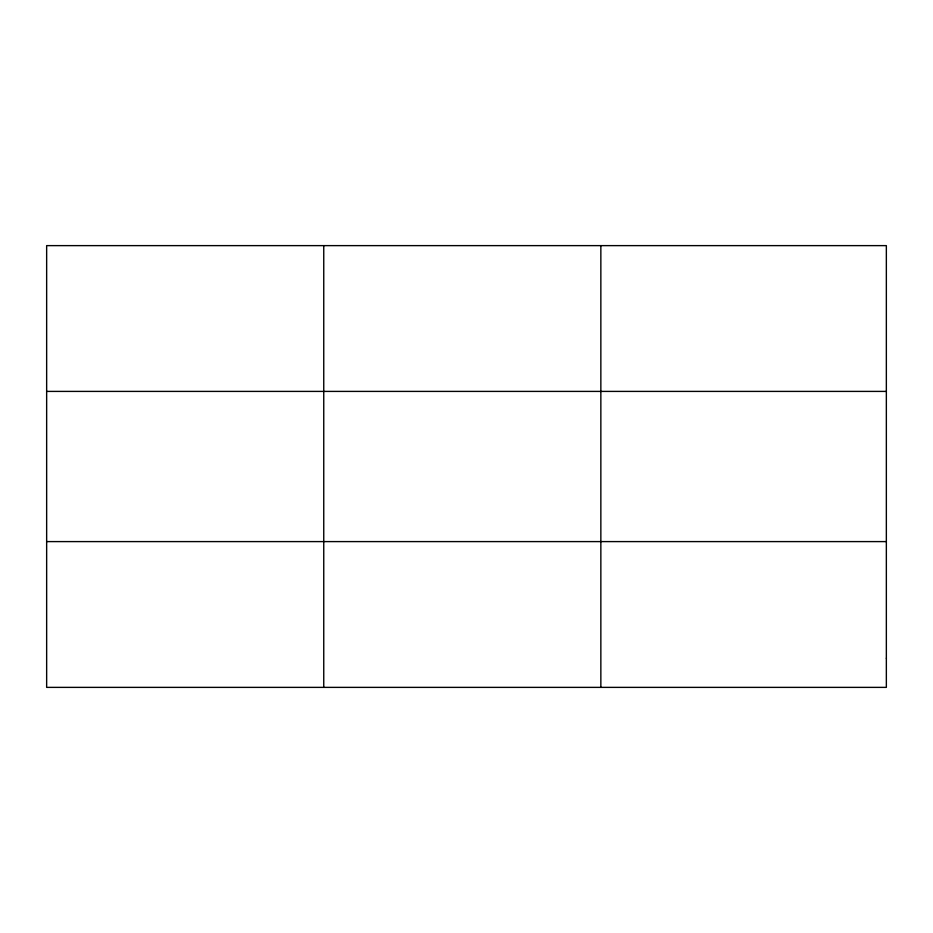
<?xml version="1.0" encoding="UTF-8"?>
<svg xmlns="http://www.w3.org/2000/svg" width="933" height="933" viewBox="0 0 933 933"><rect width="100%" height="100%" fill="white"/><g stroke="black" fill="none" stroke-linecap="round" stroke-linejoin="round"><path stroke-width="1.4" d="M323.751 245.624L323.751 687.376M600.852 245.624L600.852 687.376M46.65 391.405L886.35 391.405M46.65 541.595L886.35 541.595M886.35 658.22L886.35 687.376L46.65 687.376L46.65 245.624L886.35 245.624L886.35 658.22"/></g></svg>
